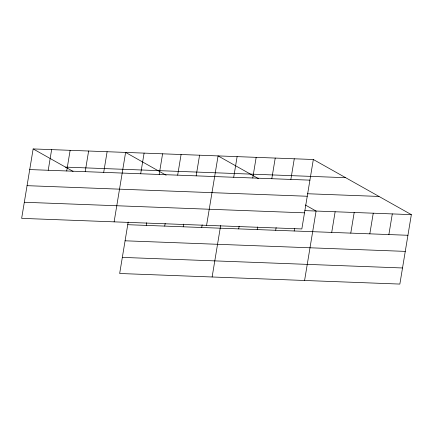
<?xml version="1.0" encoding="UTF-8"?>
<svg xmlns="http://www.w3.org/2000/svg" width="433" height="433" viewBox="0 0 433 433"><rect width="100%" height="100%" fill="white"/><g stroke="black" fill="none" stroke-linecap="round" stroke-linejoin="round"><path stroke-width="0.65" d="M33.146 148.925L21.65 218.362L301.839 228.943L313.33 159.506L33.146 148.925L73.09 171.392M48.22 170.266L51.635 149.623M66.714 170.965L70.13 150.321M85.204 171.663L88.624 151.02M103.698 172.361L107.113 151.718M114.112 221.853L125.608 152.416L166.137 175.213M128.184 222.037L119.67 273.494L399.854 284.075L411.35 214.638L313.33 159.506M140.682 173.757L144.097 153.114M146.24 225.398L146.679 222.735M159.176 174.456L162.591 153.812M164.729 226.096L165.173 223.433M177.665 175.154L181.086 154.511M183.224 226.795L183.662 224.132M196.16 175.852L199.575 155.209M201.713 227.493L202.157 224.83M206.573 225.344L218.07 155.907L258.598 178.705M212.127 276.985L220.646 225.528M233.706 177.27L237.122 156.627M238.702 228.889L239.14 226.226M252.758 177.99L256.174 157.347M257.191 229.587L257.635 226.924M271.81 178.71L275.226 158.067M275.686 230.286L276.124 227.623M290.862 179.43L294.278 158.787M294.175 230.984L294.619 228.321M304.588 280.476L316.085 211.039L305.303 204.977M331.721 232.402L335.137 211.759M350.773 233.122L354.194 212.479M369.825 233.842L373.246 213.198M388.877 234.562L392.298 213.918M65.491 167.116L345.68 177.698M29.725 169.568L309.914 180.15M307.392 193.74L379.005 196.441M27.062 185.67L307.251 196.252M304.859 210.617L411.35 214.638M24.318 202.26L304.502 212.841M127.746 224.7L407.935 235.281M125.077 240.802L405.266 251.384M122.333 257.391L402.522 267.973"/></g></svg>
